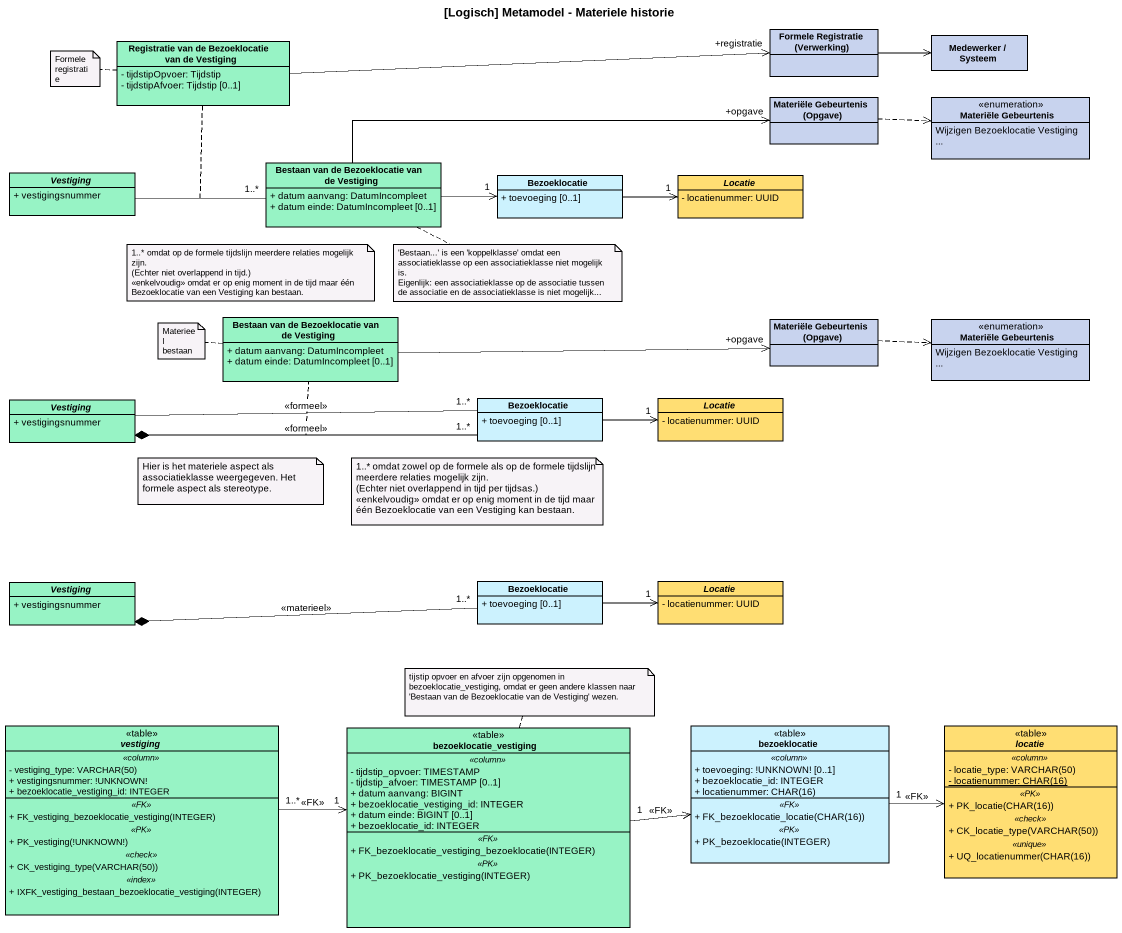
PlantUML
@startuml
title [Logisch] Metamodel - Materiele historie
hide circle
hide empty members
skinparam classAttributeIconSize 0
class "Registratie van de Bezoeklocatie van de Vestiging" as Registratie_van_de #97F3C5 {
  - tijdstipOpvoer: Tijdstip
  - tijdstipAfvoer: Tijdstip [0..1]
}
class "Formele Registratie (Verwerking)" as Formele_Registratie #C8D3EE
class "Medewerker / Systeem" as Medewerker_Systeem #C8D3EE
class "Materiële Gebeurtenis (Opgave)" as Materiële_Gebeurtenis_Opgave #C8D3EE
enum "Materiële Gebeurtenis" as Materiële_Gebeurtenis #C8D3EE {
  Wijzigen Bezoeklocatie Vestiging
  ~...
}
abstract class Vestiging #97F3C5 {
  + vestigingsnummer
}
class "Bestaan van de Bezoeklocatie van de Vestiging" as Bestaan_van_de #97F3C5 {
  + datum aanvang: DatumIncompleet
  + datum einde: DatumIncompleet [0..1]
}
class Bezoeklocatie #CCF2FE {
  + toevoeging [0..1]
}
abstract class Locatie #FFDE73 {
  - locatienummer: UUID
}
class "Bestaan van de Bezoeklocatie van de Vestiging" as Bestaan_van_de_2 #97F3C5 {
  + datum aanvang: DatumIncompleet
  + datum einde: DatumIncompleet [0..1]
}
class "Materiële Gebeurtenis (Opgave)" as Materiële_Gebeurtenis_Opgave_2 #C8D3EE
enum "Materiële Gebeurtenis" as Materiële_Gebeurtenis_2 #C8D3EE {
  Wijzigen Bezoeklocatie Vestiging
  ~...
}
abstract class "Vestiging" as Vestiging_2 #97F3C5 {
  + vestigingsnummer
}
class "Bezoeklocatie" as Bezoeklocatie_2 #CCF2FE {
  + toevoeging [0..1]
}
abstract class "Locatie" as Locatie_2 #FFDE73 {
  - locatienummer: UUID
}
abstract class "Vestiging" as Vestiging_3 #97F3C5 {
  + vestigingsnummer
}
class "Bezoeklocatie" as Bezoeklocatie_3 #CCF2FE {
  + toevoeging [0..1]
}
abstract class "Locatie" as Locatie_3 #FFDE73 {
  - locatienummer: UUID
}
abstract class vestiging <<table>> #97F3C5 {
  .. <<column>> ..
  {field} - vestiging_type: VARCHAR(50)
  + vestigingsnummer: !UNKNOWN!
  + bezoeklocatie_vestiging_id: INTEGER
  .. <<FK>> ..
  + FK_vestiging_bezoeklocatie_vestiging(INTEGER)
  .. <<PK>> ..
  + PK_vestiging(!UNKNOWN!)
  .. <<check>> ..
  + CK_vestiging_type(VARCHAR(50))
  .. <<index>> ..
  + IXFK_vestiging_bestaan_bezoeklocatie_vestiging(INTEGER)
}
class bezoeklocatie_vestiging <<table>> #97F3C5 {
  .. <<column>> ..
  - tijdstip_opvoer: TIMESTAMP
  - tijdstip_afvoer: TIMESTAMP [0..1]
  + datum aanvang: BIGINT
  + bezoeklocatie_vestiging_id: INTEGER
  + datum einde: BIGINT [0..1]
  + bezoeklocatie_id: INTEGER
  .. <<FK>> ..
  + FK_bezoeklocatie_vestiging_bezoeklocatie(INTEGER)
  .. <<PK>> ..
  + PK_bezoeklocatie_vestiging(INTEGER)
}
class bezoeklocatie <<table>> #CCF2FE {
  .. <<column>> ..
  + toevoeging: !UNKNOWN! [0..1]
  + bezoeklocatie_id: INTEGER
  {field} + locatienummer: CHAR(16)
  .. <<FK>> ..
  + FK_bezoeklocatie_locatie(CHAR(16))
  .. <<PK>> ..
  + PK_bezoeklocatie(INTEGER)
}
abstract class locatie <<table>> #FFDE73 {
  .. <<column>> ..
  {field} - locatie_type: VARCHAR(50)
  {static} {field} - locatienummer: CHAR(16)
  .. <<PK>> ..
  + PK_locatie(CHAR(16))
  .. <<check>> ..
  + CK_locatie_type(VARCHAR(50))
  .. <<unique>> ..
  + UQ_locatienummer(CHAR(16))
}
Registratie_van_de -right-> "+registratie" Formele_Registratie
Formele_Registratie -right-> Medewerker_Systeem
Materiële_Gebeurtenis_Opgave .right.> Materiële_Gebeurtenis
Vestiging -right- "1..*" Bestaan_van_de
(Vestiging, Bestaan_van_de) .. Registratie_van_de
Bestaan_van_de -right-> "+opgave" Materiële_Gebeurtenis_Opgave
Bestaan_van_de -right-> "1" Bezoeklocatie
Bezoeklocatie -right-> "1" Locatie
Bestaan_van_de_2 -right-> "+opgave" Materiële_Gebeurtenis_Opgave_2
Materiële_Gebeurtenis_Opgave_2 .right.> Materiële_Gebeurtenis_2
Vestiging_2 -right- "1..*" Bezoeklocatie_2 : <<formeel>>
Bezoeklocatie_2 "1..*" -left-* Vestiging_2 : <<formeel>>
(Bezoeklocatie_2, Vestiging_2) .. Bestaan_van_de_2
Bezoeklocatie_2 -right-> "1" Locatie_2
Bezoeklocatie_3 "1..*" -left-* Vestiging_3 : <<materieel>>
Bezoeklocatie_3 -right-> "1" Locatie_3
vestiging "1..*" -right-> "1" bezoeklocatie_vestiging : <<FK>>
bezoeklocatie_vestiging "1" -right-> bezoeklocatie : <<FK>>
bezoeklocatie "1" -right-> locatie : <<FK>>
note left of Registratie_van_de : Formele registratie
note as N2
  1..* omdat op de formele tijdslijn meerdere relaties mogelijk zijn.
  (Echter niet overlappend in tijd.)
  <<enkelvoudig>> omdat er op enig moment in de tijd maar één Bezoeklocatie van een Vestiging kan bestaan.
end note
note right of Bestaan_van_de
  ~'Bestaan...' is een 'koppelklasse' omdat een associatieklasse op een associatieklasse niet mogelijk is.
  Eigenlijk: een associatieklasse op de associatie tussen de associatie en de associatieklasse is niet mogelijk...
end note
note left of Bestaan_van_de_2 : Materieel bestaan
note as N5
  Hier is het materiele aspect als associatieklasse weergegeven. Het formele aspect als stereotype.
end note
note as N6
  1..* omdat zowel op de formele als op de formele tijdslijn meerdere relaties mogelijk zijn.
  (Echter niet overlappend in tijd per tijdsas.)
  <<enkelvoudig>> omdat er op enig moment in de tijd maar één Bezoeklocatie van een Vestiging kan bestaan.
end note
note top of bezoeklocatie_vestiging : tijstip opvoer en afvoer zijn opgenomen in bezoeklocatie_vestiging, omdat er geen andere klassen naar 'Bestaan van de Bezoeklocatie van de Vestiging' wezen.
@enduml
